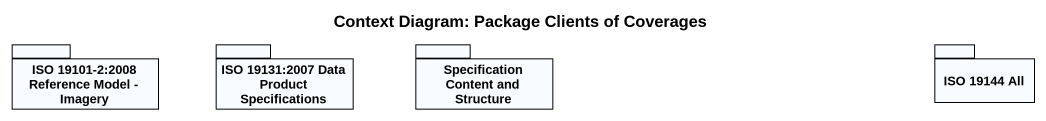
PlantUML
@startuml
title Context Diagram: Package Clients of Coverages
package "ISO 19101-2:2008 Reference Model - Imagery" as ISO_19101_2_2008_Reference {
}
package "ISO 19131:2007 Data Product Specifications" as ISO_19131_2007_Data_Product {
}
package "Specification Content and Structure" as Specification_Content_and {
}
package "ISO 19144 All" as ISO_19144_All {
}
@enduml
